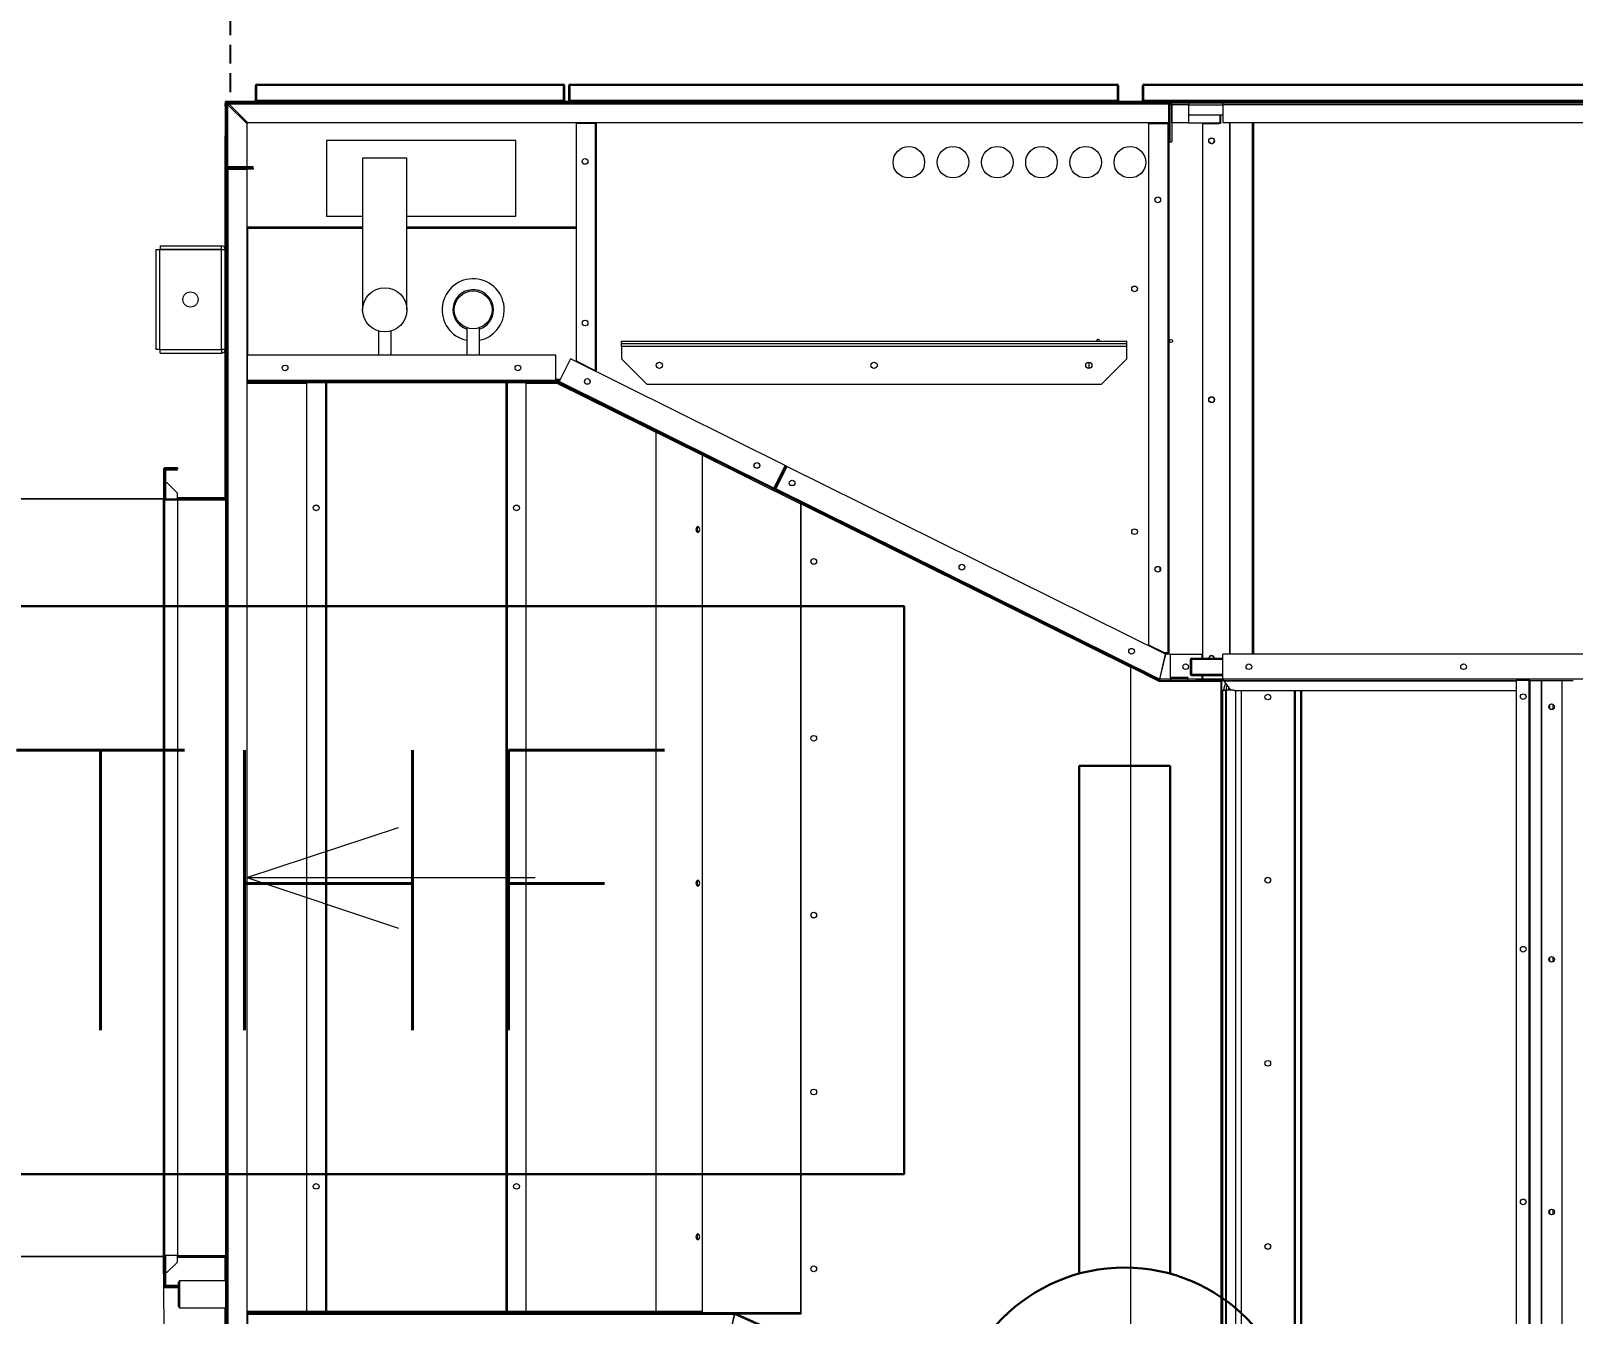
# Model space of a CAD drawing. Extents: x -9058 to 11890, y 0 to 8245.
# Drawn here: x 8310.7 to 8432.8, y 2677.5 to 2779.1 of the extents above; entities that cross this region are included whole.
import ezdxf
from ezdxf.enums import TextEntityAlignment as Align

# ---------------------------------------------------------------- set-up
doc = ezdxf.new("R2010")
doc.units = 0
doc.header["$MEASUREMENT"] = 0
doc.linetypes.add('DASHED', pattern=[0.75, 0.5, -0.25])
doc.layers.get('0').update_dxf_attribs({"color": 9, "lineweight": 9})
for name, color, linetype, lineweight in [('06D', 9, 'Continuous', 9), ('E-KANAL TİPİ DUMAN DEDEKTÖRÜ', 7, 'Continuous', 30), ('E-TAZE HAVA FANI', 7, 'Continuous', 30)]:
    doc.layers.add(name, color=color, linetype=linetype, lineweight=lineweight)
doc.styles.add('E-YAZI', font='txttw.shx')
doc.styles.add('ROMANS8', font='Txttw.shx')

# ---------------------------------------------------------------- blocks, each defined once
blk = doc.blocks.new('DGDG')
for p, q in [((-8.1, 455.7), (-8.1, 1697.6)), ((-8, 455.7), (-8, 1697.6)), ((8.1, 455.7), (8.1, 1697.6)), ((8.2, 455.7), (8.2, 1697.6)), ((17.3, 455.6), (17.3, 1697.6)), ((18, 455.6), (18, 1697.6)), ((1049.9, -2.5), (1049.9, 1699.5)), ((260.4, 1696.6), (260.4, 463.6)), ((28, 455.6), (28, 1681.6)), ((249.9, 1682.7), (249.9, 463.7)), ((250, 1682.7), (250, 463.7)), ((257.8, 463.6), (257.8, 1682.7)), ((258.2, 463.6), (258.2, 1682.7)), ((1033, 50.9), (1033, 1646.1)), ((1048, 50.9), (1048, 1646.1)), ((1048.8, 1646.1), (1048.8, 50.9)), ((261.1, 1341.8), (261.1, 456.5)), ((261.7, 1341.8), (261.7, 456.5)), ((261.7, 1341.8), (261.7, 456.5)), ((333.1, 1181.3), (333.1, 445.4)), ((333.5, 445.3), (333.5, 1180.5)), ((380.6, 1075.1), (646.7, 956.6)), ((646.9, 957.4), (381, 1075.8)), ((198.9, 463.7), (198.9, 1062.9)), ((203.1, 463.7), (203.1, 1062.9)), ((203.5, 1062.9), (203.5, 463.7)), ((203.5, 463.7), (203.5, 1062.9)), ((245.9, 463.7), (245.9, 1062.9)), ((198, 463.7), (198, 1055.8)), ((1049.9, 952.4), (1049.9, 993.2)), ((1050.1, 993.2), (1050.1, 952.4)), ((651.2, 977.4), (646.9, 957.4)), ((647, 957.4), (651.3, 977.3)), ((1032.1, 977.3), (1032.1, 957.4)), ((645.5, 957.1), (594.2, 957.1)), ((594.2, 957.1), (594.2, 316)), ((594.2, 956.5), (594.6, 956.5)), ((594.6, 316), (594.6, 956.5)), ((594.6, 956.5), (595.2, 956.5)), ((595.2, 956.5), (595.2, 957.1)), ((595.2, 956.5), (647, 956.5)), ((595.2, 956.5), (806.2, 956.5)), ((647, 957.3), (646.7, 956.6)), ((1032.1, 957.4), (647, 957.4)), ((647, 957.3), (647, 956.5)), ((1032.1, 956.5), (647, 956.5)), ((671.9, 955.4), (672.5, 955.4)), ((672.5, 277.1), (672.5, 955.4)), ((672.5, 955.4), (708.8, 955.4)), ((672.6, 956.2), (672.6, 955.4)), ((672.6, 956.2), (806.2, 956.2)), ((672.6, 955.4), (812, 955.4)), ((708.8, 955.4), (708.8, 259.3)), ((708.8, 955.4), (708.8, 955.4)), ((708.8, 955.4), (708.8, 259.3)), ((709, 955.4), (708.8, 955.4)), ((812, 955.4), (709, 955.4)), ((806.2, 956.5), (806.2, 955.7)), ((806.2, 955.7), (812, 955.7)), ((812, 955.5), (812, 956.3)), ((827, 956.3), (812, 956.3)), ((812, 220.1), (812, 955.5)), ((812, 955.5), (827, 955.5)), ((827, 955.5), (812, 955.5)), ((826.2, 956.5), (826.2, 956.3)), ((826.2, 955.5), (826.2, 955.5)), ((826.4, 956.5), (880.3, 956.5)), ((827, 956.3), (827, 955.5)), ((827, 220.1), (827, 955.5)), ((827, 955.5), (827.8, 955.5)), ((827, 955.5), (827, 955.5)), ((827, 955.5), (827, 955.5)), ((827.4, 956.2), (970.3, 956.2)), ((827.8, 955.5), (827.8, 220)), ((827.8, 220), (827.8, 955.5)), ((827.8, 955.5), (969.8, 955.5)), ((880.3, 956.5), (880.5, 956.5)), ((880.6, 956.5), (880.5, 956.5)), ((880.5, 956.5), (880.5, 956.5)), ((880.5, 956.5), (880.5, 956.2)), ((880.5, 956.2), (880.5, 956.5)), ((880.9, 956.2), (880.6, 956.5)), ((881.9, 956.2), (881.6, 956.5)), ((881.6, 956.5), (971.3, 956.5)), ((969.8, 220), (969.8, 955.5)), ((970.6, 955.5), (969.8, 955.5)), ((969.8, 955.5), (969.8, 220)), ((970.6, 956.3), (970.6, 955.5)), ((970.6, 956.3), (985.6, 956.3)), ((970.6, 955.5), (985.6, 955.5)), ((970.6, 220.1), (970.6, 955.5)), ((970.6, 955.5), (970.6, 955.5)), ((970.6, 955.5), (970.6, 955.5)), ((970.6, 955.5), (985.6, 955.5)), ((971.4, 956.5), (971.4, 956.3)), ((971.4, 955.5), (971.4, 955.5)), ((985.6, 955.5), (985.6, 956.3)), ((985.6, 955.7), (991.4, 955.7)), ((985.6, 955.5), (985.6, 220.1)), ((985.6, 955.4), (1033, 955.4)), ((1033, 955.4), (985.6, 955.4)), ((991.4, 956.5), (991.4, 955.7)), ((991.4, 956.5), (1031.1, 956.5)), ((991.4, 956.2), (1033, 956.2)), ((1031.1, 956.5), (1031.1, 956.5)), ((1031.1, 956.5), (1031.1, 956.2)), ((1032.1, 957.4), (1032.1, 956.5)), ((1033, 957.4), (1032.1, 957.4)), ((1032.1, 957.3), (1033, 957.3)), ((1032.1, 956.5), (1033, 956.5)), ((1049.6, 957.7), (1049.6, 919.3)), ((1086.2, 952.4), (1049.6, 952.4)), ((1087.2, 951.4), (1086.2, 952.4)), ((1086.2, 937.8), (1086.2, 952.4)), ((1087.2, 951.4), (1087.2, 938.2)), ((1049.6, 931.1), (1086.2, 931.1)), ((1049.9, 912.6), (1049.9, 931.1)), ((1050.1, 931.1), (1050.1, 912.6)), ((1086.2, 931.1), (1086.2, 937.8)), ((1086.2, 931.1), (1087.2, 932.1)), ((1087.2, 938.2), (1087.2, 932.1)), ((1088, 936.4), (1088, 935.6)), ((1098, 936.4), (1088, 936.4)), ((1098, 935.6), (1088, 935.6)), ((1088.2, 934.6), (1088.2, 935.4)), ((1088.2, 935.4), (1096.2, 935.4)), ((1096.2, 934.6), (1088.2, 934.6)), ((1096.2, 935.4), (1096.2, 934.6)), ((1097.2, 935.4), (1096.2, 935.4)), ((1097.2, 934.6), (1096.2, 934.6)), ((1097.2, 935.4), (1097.2, 934.6)), ((1098, 934.6), (1097.2, 934.6)), ((1097.2, 934.6), (1097.2, 924.6)), ((1098, 936.4), (1098, 935.6)), ((1098.8, 935.6), (1098, 935.6)), ((1098, 935.6), (1098, 934.6)), ((1098, 934.6), (1098, 924.6)), ((1098.8, 935.6), (1098.8, 912.6)), ((1048.8, 919.3), (1049.6, 919.3)), ((1049.1, 912.6), (1049.1, 919.3)), ((1049.1, 919.3), (1049.1, 912.6)), ((1096.2, 924.6), (1088.2, 916.6)), ((1088.2, 911), (1088.2, 916.6)), ((1096.2, 924.6), (1097.2, 924.6)), ((1098, 924.6), (1097.2, 924.6)), ((1097.2, 924.6), (1097.2, 911)), ((1098, 924.6), (1098, 911)), ((1048.8, 912.6), (1088.2, 912.6)), ((1048.8, 911.8), (1088.2, 911.8)), ((1088, 911), (1048.8, 911)), ((1088, 312.8), (1088, 911)), ((1088, 911), (1098, 911)), ((1098.8, 912.6), (1098, 912.6)), ((1098, 911), (1098, 312.8)), ((1098.8, 911), (1098, 911)), ((1098.8, 911), (1098.8, 312.8)), ((-1.1, 878.6), (-1.1, 874.7)), ((1.4, 878.4), (1.4, 874.8)), ((-1.1, 678.6), (-1.1, 674.7)), ((1.4, 678.4), (1.4, 674.8)), ((1033, 611.9), (912.8, 651.8)), ((1033, 611.9), (804.7, 611.9)), ((1033, 611.9), (912.8, 572.1)), ((-1.1, 478.6), (-1.1, 474.7)), ((1.4, 478.4), (1.4, 474.8)), ((-260.3, 454.9), (260.3, 454.9)), ((17.1, 455.7), (-17, 455.7)), ((18, 455.6), (17.3, 455.6)), ((28, 455.6), (18, 455.6)), ((251.3, 463.7), (28, 463.7)), ((259.6, 456.2), (28, 456.2)), ((260.3, 455.7), (28, 455.7)), ((251.3, 463.6), (257.8, 463.6)), ((259.6, 456.2), (254.3, 463.6)), ((254.7, 463.6), (254.7, 463.2)), ((255.9, 461.4), (255.9, 463.6)), ((257.8, 463.6), (258.2, 463.6)), ((260.4, 463.6), (258.2, 463.6)), ((259.6, 456.2), (259.6, 456.2)), ((260.3, 455.7), (260.3, 454.9)), ((260.8, 455.7), (260.3, 455.7)), ((260.3, 454.9), (260.3, 434.9)), ((260.8, 454.9), (260.3, 454.9)), ((285, 451.9), (260.3, 451.9)), ((261.1, 463.6), (260.4, 463.6)), ((260.8, 454.9), (260.8, 455.7)), ((279.9, 455.7), (260.8, 455.7)), ((260.8, 454.9), (279.9, 454.9)), ((261.7, 456.5), (261.1, 456.5)), ((261.1, 456.5), (261.1, 456.5)), ((261.7, 456.5), (261.7, 455.9)), ((261.7, 456.5), (281.7, 456.5)), ((261.7, 455.9), (281.7, 455.9)), ((311.1, 455.9), (262, 455.9)), ((262, 455.9), (262, 455.9)), ((276.2, 455.9), (276.2, 455.7)), ((276.2, 455.9), (276.2, 455.7)), ((276.2, 454.9), (276.2, 451.9)), ((276.2, 454.9), (276.2, 451.9)), ((276.9, 454.9), (276.9, 454.9)), ((276.9, 451.9), (276.9, 454.9)), ((276.9, 454.9), (301.9, 454.9)), ((279.9, 454.9), (279.9, 455.7)), ((288.3, 455.7), (279.9, 455.7)), ((279.9, 454.9), (288.3, 454.9)), ((281.7, 455.9), (281.7, 456.5)), ((281.7, 456.5), (310.7, 456.5)), ((288, 453.5), (288, 454.3)), ((288, 454.3), (301.9, 454.3)), ((288, 453.5), (301.9, 453.5)), ((288.3, 454.9), (288.3, 455.7)), ((301.4, 455.7), (288.3, 455.7)), ((288.3, 454.9), (301.4, 454.9)), ((301.4, 454.9), (301.4, 455.7)), ((301.4, 455.7), (301.9, 455.7)), ((301.4, 454.9), (301.9, 454.9)), ((310.4, 455.7), (301.9, 455.7)), ((301.9, 454.9), (301.9, 455.7)), ((301.9, 434.9), (301.9, 454.9)), ((301.9, 454.9), (310.3, 454.9)), ((310.3, 454.9), (305.6, 434.9)), ((305.7, 434.9), (310.4, 454.9)), ((310.4, 455.7), (310.4, 454.9)), ((310.4, 454.9), (310.7, 455.6)), ((310.4, 454.9), (614.2, 304.2)), ((310.7, 456.5), (333.1, 445.4)), ((310.7, 455.6), (614.6, 304.9)), ((311.1, 456.3), (311.1, 455.9)), ((260.3, 451.1), (285.1, 451.1)), ((285.1, 439.1), (285.1, 451.1)), ((285.1, 451.1), (285.9, 451.1)), ((285.1, 451.1), (285.1, 439.1)), ((285.9, 451.1), (285.9, 439.1)), ((593.9, 315.4), (333.2, 444.7)), ((594.2, 316), (333.5, 445.3)), ((-260.3, 434.9), (260.3, 434.9)), ((236, 434.9), (236, 14.3)), ((236.1, 14.3), (236.1, 434.9)), ((236.9, 434.9), (236.9, 14.3)), ((254.4, 434.9), (254.4, 14.3)), ((255.1, 14.3), (255.1, 434.9)), ((260.3, 439.1), (284.1, 439.1)), ((260.3, 438.3), (284.1, 438.3)), ((276.2, 438.3), (276.2, 15)), ((276.2, 438.3), (276.2, 14.8)), ((276.9, 434.9), (276.9, 438.3)), ((301.9, 434.9), (276.9, 434.9)), ((284.1, 439.1), (285.1, 439.1)), ((284.1, 439.1), (284.1, 438.3)), ((285.9, 439.1), (285.1, 439.1)), ((301.9, 434.9), (305.6, 434.9)), ((303, 434.9), (303, 434)), ((303, 434), (303.8, 434)), ((303, 15), (303, 434)), ((303.8, 434.9), (303.8, 434)), ((303.8, 15), (303.8, 434)), ((303.8, 434), (306.4, 434)), ((305.7, 434.9), (605.4, 286.3)), ((306.4, 434), (318.8, 427.8)), ((318.8, 427.8), (318.8, 15)), ((310.3, 366.1), (310.3, 369.3)), ((594.1, 315.3), (591, 316.9)), ((594.3, 315.8), (594.1, 315.9)), ((594.3, 315.8), (594.1, 315.3)), ((594.1, 315.3), (672.4, 276.4)), ((594.2, 316), (594.2, 316.4)), ((594.2, 316.4), (594.2, 316.4)), ((594.2, 316.4), (594.2, 316.4)), ((594.2, 316.4), (594.2, 316.4)), ((594.2, 316), (594.2, 316.4)), ((594.2, 316), (594.6, 316)), ((594.2, 316), (594.2, 316)), ((594.2, 316), (594.2, 316)), ((594.2, 316), (594.4, 315.9)), ((594.2, 316), (594.4, 315.9)), ((594.4, 315.9), (594.8, 315.9)), ((594.6, 316), (594.8, 315.9)), ((594.8, 315.9), (671.9, 277.6)), ((1088, 312.8), (1048.8, 312.8)), ((1048.8, 312), (1088.2, 312)), ((1048.8, 311.2), (1088.2, 311.2)), ((1049.1, -1.6), (1049.1, 311.2)), ((1049.1, 311.2), (1049.1, -1.7)), ((1049.9, -1.6), (1049.9, 311.2)), ((1050.1, 311.2), (1050.1, 193.7)), ((1098, 312.8), (1088, 312.8)), ((1088.2, 307.2), (1088.2, 312.8)), ((1088.2, 307.2), (1096.2, 299.2)), ((1097.2, 312.8), (1097.2, 299.2)), ((1098, 312.8), (1098, 299.2)), ((1098.8, 312.8), (1098, 312.8)), ((1098.8, 311.2), (1098, 311.2)), ((1098.8, 311.2), (1098.8, 288.2)), ((602.8, 301.2), (599.9, 301.2)), ((605.4, 286.3), (614.2, 304.2)), ((614.2, 304.2), (605.4, 286.3)), ((615, 303.8), (606.1, 285.9)), ((615.7, 303.5), (606.8, 285.6)), ((606.8, 285.6), (615.7, 303.5)), ((614.2, 304.2), (615, 303.8)), ((615.7, 303.5), (615, 303.8)), ((615.7, 303.5), (785.7, 219.1)), ((616, 304.2), (786.1, 219.9)), ((1097.2, 299.2), (1096.2, 299.2)), ((1098, 299.2), (1097.2, 299.2)), ((1097.2, 299.2), (1097.2, 289.2)), ((1098, 299.2), (1098, 289.2)), ((606.1, 285.9), (605.4, 286.3)), ((606.1, 285.9), (606.8, 285.6)), ((606.8, 285.6), (776.8, 201.2)), ((1088, 287.4), (1088, 288.2)), ((1088, 288.2), (1098, 288.2)), ((1088, 287.4), (1098, 287.4)), ((1088.2, 288.4), (1088.2, 289.2)), ((1088.2, 289.2), (1096.2, 289.2)), ((1096.2, 288.4), (1088.2, 288.4)), ((1096.2, 289.2), (1096.2, 288.4)), ((1096.2, 289.2), (1097.2, 289.2)), ((1096.2, 288.4), (1097.2, 288.4)), ((1098, 289.2), (1097.2, 289.2)), ((1097.2, 288.4), (1097.2, 289.2)), ((1098, 289.2), (1098, 288.2)), ((1098, 287.4), (1098, 288.2)), ((1098.8, 288.2), (1098, 288.2)), ((671.9, 277.1), (671.9, 277.4)), ((671.9, 277.1), (672.5, 277.1)), ((672.6, 276.8), (671.9, 277.1)), ((672.4, 276.4), (672.8, 277.1)), ((787.3, 219.7), (672.4, 276.4)), ((672.7, 277), (672.5, 277.1)), ((787.7, 220.4), (672.8, 277.1)), ((695.4, 265), (786.3, 220)), ((708.8, 259.3), (706.6, 260.4)), ((708.8, 259.3), (708.8, 259.3)), ((708.8, 259.3), (787.7, 220.4)), ((708.8, 259.3), (708.8, 259.3)), ((356.4, 221.3), (336.4, 201.3)), ((716.4, 221.3), (356.4, 221.3)), ((736.4, 201.3), (716.4, 221.3)), ((786.1, 219.9), (787.4, 219.2)), ((786.6, 220), (786.6, 219.9)), ((786.6, 219.9), (786.9, 219.9)), ((787.3, 219.7), (787.7, 220.4)), ((787.4, 219.9), (787.8, 219.9)), ((787.7, 220.4), (812, 220.4)), ((787.8, 219.6), (787.8, 220.4)), ((812, 220.4), (787.8, 220.4)), ((812, 220.1), (827, 220.1)), ((812, 220), (812, 219.2)), ((827, 220), (812, 220)), ((827, 220), (827, 220.1)), ((827, 220), (827.8, 220)), ((827, 219.2), (827, 220)), ((827, 220), (827, 220)), ((969.8, 220), (827.8, 220)), ((828.8, 220), (828.8, 219.2)), ((830.3, 219.2), (830.3, 220)), ((848.8, 220), (848.8, 219.2)), ((858.8, 219.2), (858.8, 220)), ((918.8, 220), (918.8, 219.2)), ((928.8, 219.2), (928.8, 220)), ((967.3, 220), (967.3, 219.2)), ((968.8, 219.2), (968.8, 220)), ((970.6, 220), (969.8, 220)), ((970.6, 220.1), (985.6, 220.1)), ((970.6, 220.1), (970.6, 220)), ((970.6, 219.2), (970.6, 220)), ((970.6, 220), (970.6, 220)), ((970.6, 220), (985.6, 220)), ((1033, 220.4), (985.6, 220.4)), ((985.6, 220.4), (1033, 220.4)), ((985.6, 220), (985.6, 219.2)), ((366.1, 208.8), (366.1, 203.8)), ((756.4, 211.4), (756.4, 210.3)), ((756.4, 14.9), (756.4, 210.3)), ((756.4, 210.3), (756.7, 210.3)), ((756.7, 210.3), (757.2, 210.3)), ((757.2, 211), (757.2, 210.3)), ((757.2, 210.3), (757.2, 210.3)), ((757.2, 210.3), (757.2, 210.3)), ((757.3, 14.9), (757.3, 210.3)), ((772.2, 202.8), (757.3, 210.3)), ((776.8, 201.2), (785.7, 219.1)), ((785, 217.6), (788.4, 217.6)), ((785, 217.6), (788.4, 217.6)), ((785.4, 218.4), (787.4, 218.4)), ((785.7, 219.2), (787.1, 218.5)), ((787.4, 219.2), (787.1, 218.5)), ((787.4, 219.2), (787.4, 218.4)), ((788.4, 219.2), (787.4, 219.2)), ((788.4, 218.4), (787.4, 218.4)), ((812, 219.6), (787.8, 219.6)), ((788.4, 219.2), (1032.7, 219.2)), ((788.4, 218.4), (788.4, 219.2)), ((788.4, 218.4), (1032.7, 218.4)), ((788.4, 218.4), (788.4, 198.4)), ((828.8, 219.6), (827.7, 219.6)), ((848.8, 219.6), (830.3, 219.6)), ((918.8, 219.6), (858.8, 219.6)), ((967.3, 219.6), (928.8, 219.6)), ((970, 219.6), (968.8, 219.6)), ((1033, 219.6), (985.6, 219.6)), ((1032.7, 219.2), (1032.7, 218.4)), ((1033, 219.2), (1032.7, 219.2)), ((1032.7, 198.4), (1032.7, 218.4)), ((1033, 218.4), (1032.7, 218.4)), ((1033, 217.5), (1032.7, 217.5)), ((336.4, 201.3), (336.4, 191.3)), ((736.4, 191.3), (736.4, 201.3)), ((771.4, 203.2), (771.4, 203.9)), ((772.2, 97.7), (772.2, 203.5)), ((772.2, 97.6), (772.2, 203.5)), ((772.2, 14.9), (772.2, 202.8)), ((788.4, 198.4), (1032.7, 198.4)), ((848.8, 198.4), (848.8, 176.6)), ((858.8, 176.6), (858.8, 198.4)), ((918.8, 198.4), (918.8, 179.2)), ((928.8, 179.2), (928.8, 198.4)), ((1032.2, 198.4), (1032.2, 97.7)), ((1032.2, 198.4), (1032.2, 97.6)), ((1053.1, 193.7), (1053.1, 196.7)), ((1101.6, 196.7), (1053.1, 196.7)), ((1101.6, 196.7), (1101.6, 193.7)), ((336.4, 191.3), (736.4, 191.3)), ((336.4, 191.3), (336.4, 189.3)), ((336.4, 189.3), (336.4, 187.3)), ((336.4, 189.3), (736.4, 189.3)), ((736.4, 187.3), (336.4, 187.3)), ((360.3, 187.1), (360.3, 187.3)), ((736.4, 191.3), (736.4, 189.3)), ((736.4, 189.3), (736.4, 187.3)), ((1050.1, 193.7), (1050.1, 114.7)), ((1050.1, 193.7), (1053.1, 193.7)), ((1053.1, 193.7), (1053.1, 114.7)), ((1102.1, 193.7), (1053.1, 193.7)), ((1101.6, 193.7), (1053.1, 193.7)), ((1102.1, 193.7), (1105.1, 193.7)), ((1102.1, 114.7), (1102.1, 193.7)), ((1105.1, 114.7), (1105.1, 193.7)), ((918.8, 179.2), (918.8, 179.2)), ((906.3, 162.4), (906.3, 42.4)), ((941.3, 42.4), (941.3, 162.4)), ((1053.1, 114.7), (1050.1, 114.7)), ((1050.1, 114.7), (1050.1, 24.7)), ((1053.1, 114.7), (1102.1, 114.7)), ((1053.1, 114.6), (1053.1, 111.6)), ((1101.6, 114.6), (1053.1, 114.6)), ((1101.6, 111.6), (1053.1, 111.6)), ((1101.6, 111.6), (1101.6, 114.6)), ((1105.1, 114.7), (1102.1, 114.7)), ((772.2, 97.7), (772.2, 97.7)), ((772.2, 97.7), (772.2, 97.6)), ((772.2, 97.6), (772.3, 97.6)), ((906.3, 97.6), (772.2, 97.6)), ((772.3, 96.8), (772.3, 97.6)), ((906.3, 97.6), (772.3, 97.6)), ((906.3, 96.8), (772.3, 96.8)), ((906.3, 88.3), (819.9, 88.3)), ((819.9, 88.3), (819.9, 28.3)), ((1032.2, 97.6), (941.3, 97.6)), ((1032.2, 97.6), (941.3, 97.6)), ((1032.2, 96.8), (941.3, 96.8)), ((969.9, 88.3), (941.3, 88.3)), ((969.9, 28.3), (969.9, 88.3)), ((1033, 97.7), (1032.2, 97.7)), ((1032.2, 97.6), (1032.2, 97.7)), ((1032.2, 96.8), (1032.2, 97.6)), ((1032.2, 97.6), (1032.2, 97.6)), ((1028, 50.1), (1028, 50.9)), ((1028, 50.9), (1048, 50.9)), ((1028, 50.1), (1028, 49.3)), ((1028, 50.1), (1048, 50.1)), ((1028, 49.3), (1048, 49.3)), ((1048, 50.9), (1033, 50.9)), ((1033, 15), (1033, 49.3)), ((1033, 49.3), (1048, 49.3)), ((1048.8, 50.9), (1048, 50.9)), ((1048, 50.9), (1048, 50.1)), ((1048, 49.3), (1048, 50.1)), ((1048, 49.3), (1048, 0)), ((1048, 49.3), (1048.8, 49.3)), ((1048.8, -0.7), (1048.8, 49.3)), ((906.3, 42.4), (941.3, 42.4)), ((300.7, 0), (300.7, 29.3)), ((302.2, 29.3), (300.7, 29.3)), ((302.2, 0), (302.2, 29.3)), ((302.2, 29.3), (303, 29.3)), ((302.2, 29.3), (302.2, -0.7)), ((303, 29.3), (303, -0.7)), ((819.9, 28.3), (969.9, 28.3)), ((1050.1, 24.7), (1049.9, 24.7)), ((1050.1, 24.1), (1050.1, 24.7)), ((-260, 14.3), (260, 14.3)), ((260, 14.3), (260, 0)), ((262.2, 14.8), (263.2, 14.8)), ((262.2, 8), (262.2, 14.8)), ((287.5, 14.3), (262.5, 14.3)), ((262.5, 14.3), (262.5, 8)), ((276.2, 15), (263.2, 15)), ((263.2, 14.8), (263.2, 15)), ((263.2, 14.8), (263.2, 15)), ((263.2, 14.8), (263.2, 14.8)), ((276.2, 14.8), (263.2, 14.8)), ((287.5, 0), (287.5, 14.3)), ((287.5, 14.3), (300.6, 14.3)), ((300.6, 14.3), (300.6, 0)), ((303.8, 15), (303, 15)), ((303, -0.7), (303, 14.3)), ((303, 14.3), (1032.3, 14.3)), ((318.8, 15), (303.8, 15)), ((303.8, 15), (303.8, 14.3)), ((757.3, 14.9), (756.4, 14.9)), ((756.4, 14.3), (756.4, 14.9)), ((757.2, 14.3), (757.2, 14.9)), ((757.3, 14.9), (772.2, 14.9)), ((1032.3, 14.3), (1047.3, -0.7)), ((1048, 0), (1033, 15)), ((1050.1, 24.1), (1049.9, 24.1)), ((1050.1, 1.2), (1050.1, 24.1)), ((-260, 0), (260, 0)), ((287.5, 8), (260, 8)), ((260, 0), (260, -1.5)), ((287.5, 0), (260, 0)), ((287.5, 0), (300.6, 0)), ((287.5, -1.5), (287.5, 0)), ((300.6, 0), (300.6, -1.5)), ((300.7, 0), (302.2, 0)), ((303, 0.1), (303, 0)), ((303, 0.1), (303, 0.1)), ((1048, -0.7), (1048, 0)), ((1050.1, 1.2), (1049.9, 1.2)), ((1050.1, 1.2), (1050.1, -0.9)), ((-1050, -2.5), (1049.9, -2.5)), ((323, -2.5), (-322.9, -2.5)), ((-322.9, -3.3), (323, -3.3)), ((260, -1.5), (-260, -1.5)), ((236, -2.3), (-235.9, -2.3)), ((236, -2.3), (236, -1.5)), ((236.1, -1.7), (236, -1.7)), ((236.1, -1.7), (236, -1.7)), ((236.1, -1.5), (236.1, -1.7)), ((236.1, -2.5), (236.1, -1.7)), ((236.1, -1.7), (236.1, -1.7)), ((237.7, -1.7), (237.7, -1.5)), ((237.7, -2.5), (237.7, -1.7)), ((237.7, -1.7), (1049, -1.7)), ((1049.1, -1.7), (237.7, -1.7)), ((237.7, -1.7), (237.7, -1.7)), ((287.5, 0), (260, 0)), ((287.5, -1.5), (260, -1.5)), ((300.6, -1.5), (287.5, -1.5)), ((303, -0.7), (302.2, -0.7)), ((1047.3, -0.7), (303, -0.7)), ((303, -1.5), (303, -0.7)), ((1048, -1.5), (303, -1.5)), ((323, -2.5), (343.8, -2.5)), ((323, -15.3), (323, -3.3)), ((323, -3.3), (323.8, -3.3)), ((323, -3.3), (323, -15.3)), ((323.8, -3.3), (323.8, -15.3)), ((343.8, -3.3), (343, -3.3)), ((343, -15.3), (343, -3.3)), ((777.2, -2.5), (343.8, -2.5)), ((343.8, -3.3), (343.8, -15.3)), ((343.8, -3.3), (777.2, -3.3)), ((343.8, -15.3), (343.8, -3.3)), ((777.2, -2.5), (782.2, -2.5)), ((777.2, -15.3), (777.2, -3.3)), ((777.2, -3.3), (778, -3.3)), ((777.2, -3.3), (777.2, -15.3)), ((778, -3.3), (778, -15.3)), ((782.2, -3.3), (781.4, -3.3)), ((781.4, -15.3), (781.4, -3.3)), ((1025.4, -2.5), (782.2, -2.5)), ((782.2, -3.3), (782.2, -15.3)), ((782.2, -3.3), (1025.4, -3.3)), ((782.2, -15.3), (782.2, -3.3)), ((1025.4, -2.5), (1049, -2.5)), ((1025.4, -15.3), (1025.4, -3.3)), ((1025.4, -3.3), (1026.2, -3.3)), ((1025.4, -3.3), (1025.4, -15.3)), ((1026.2, -3.3), (1026.2, -15.3)), ((1047.3, -0.7), (1048, -0.7)), ((1048, -0.7), (1048, -1.5)), ((1048, -0.7), (1048.8, -0.7)), ((1049, -1.7), (1049, -2.5)), ((1049, -1.7), (1049.1, -1.7)), ((1049.1, -1.6), (1049.9, -1.6)), ((1049.1, -1.7), (1049.1, -1.6)), ((1050.1, -0.9), (1049.9, -0.9)), ((-321.9, -15.3), (322, -15.3)), ((-321.9, -16.1), (322, -16.1)), ((322, -15.3), (322, -16.1)), ((322, -15.3), (323, -15.3)), ((323.8, -15.3), (323, -15.3)), ((343, -15.3), (343.8, -15.3)), ((343.8, -15.3), (344.8, -15.3)), ((344.8, -16.1), (344.8, -15.3)), ((344.8, -15.3), (776.2, -15.3)), ((344.8, -16.1), (776.2, -16.1)), ((776.2, -15.3), (776.2, -16.1)), ((776.2, -15.3), (777.2, -15.3)), ((778, -15.3), (777.2, -15.3)), ((781.4, -15.3), (782.2, -15.3)), ((782.2, -15.3), (783.2, -15.3)), ((783.2, -15.3), (1024.4, -15.3)), ((783.2, -16.1), (783.2, -15.3)), ((783.2, -16.1), (1024.4, -16.1)), ((1024.4, -15.3), (1025.4, -15.3)), ((1024.4, -15.3), (1024.4, -16.1)), ((1026.2, -15.3), (1025.4, -15.3))]:
    blk.add_line(p, q)
at = {"flags": 128}
for points in [[(674.4, 896.3), (674.5, 895.4), (674.8, 894.7), (675.3, 894.2), (675.9, 894), (676.5, 894.2), (677, 894.7), (677.3, 895.4), (677.4, 896.3), (677.3, 897.1), (677, 897.9), (676.5, 898.4), (675.9, 898.5), (675.3, 898.4), (674.8, 897.9), (674.5, 897.1), (674.4, 896.3)], [(675.6, 894.1), (675.9, 894.2), (676.4, 894.7), (676.7, 895.4), (676.8, 896.3), (676.7, 897.1), (676.4, 897.9), (675.9, 898.4), (675.6, 898.5)], [(675.6, 894.1), (675.9, 894.2), (676.4, 894.7), (676.7, 895.4), (676.9, 896.3), (676.7, 897.1), (676.4, 897.9), (675.9, 898.4), (675.6, 898.5)], [(674.4, 616.3), (674.5, 615.4), (674.8, 614.7), (675.3, 614.2), (675.9, 614), (676.5, 614.2), (677, 614.7), (677.3, 615.4), (677.4, 616.3), (677.3, 617.1), (677, 617.9), (676.5, 618.4), (675.9, 618.5), (675.3, 618.4), (674.8, 617.9), (674.5, 617.1), (674.4, 616.3)], [(675.6, 614.1), (675.9, 614.2), (676.4, 614.7), (676.7, 615.4), (676.8, 616.3), (676.7, 617.1), (676.4, 617.9), (675.9, 618.4), (675.6, 618.5)], [(675.6, 614.1), (675.9, 614.2), (676.4, 614.7), (676.7, 615.4), (676.9, 616.3), (676.7, 617.1), (676.4, 617.9), (675.9, 618.4), (675.6, 618.5)], [(256.1, 463.6), (256.1, 463.5), (255.9, 462.4)], [(333.5, 445.3), (333.3, 445.3), (333.2, 445.4), (333.1, 445.4)], [(333.2, 444.7), (333.2, 444.7), (333.2, 444.7), (333.2, 444.8), (333.3, 444.9), (333.3, 445), (333.3, 445), (333.4, 445.1), (333.5, 445.3)], [(674.4, 336.3), (674.5, 335.4), (674.8, 334.7), (675.3, 334.2), (675.9, 334), (676.5, 334.2), (677, 334.7), (677.3, 335.4), (677.4, 336.3), (677.3, 337.1), (677, 337.9), (676.5, 338.4), (675.9, 338.5), (675.3, 338.4), (674.8, 337.9), (674.5, 337.1), (674.4, 336.3)], [(675.6, 334.1), (675.9, 334.2), (676.4, 334.7), (676.7, 335.4), (676.8, 336.3), (676.7, 337.1), (676.4, 337.9), (675.9, 338.4), (675.6, 338.5)], [(675.6, 334.1), (675.9, 334.2), (676.4, 334.7), (676.7, 335.4), (676.9, 336.3), (676.7, 337.1), (676.4, 337.9), (675.9, 338.4), (675.6, 338.5)], [(594.1, 315.3), (594.2, 315.3), (594.3, 315.3), (594.4, 315.3), (594.5, 315.4), (594.6, 315.5), (594.7, 315.6), (594.7, 315.7), (594.8, 315.9)], [(594.3, 315.8), (594.3, 315.8), (594.3, 315.8), (594.3, 315.8), (594.3, 315.8), (594.4, 315.8), (594.4, 315.9), (594.4, 315.9), (594.4, 315.9)], [(614.6, 304.9), (614.6, 304.9), (614.6, 304.9), (614.5, 304.8), (614.5, 304.7), (614.4, 304.6), (614.4, 304.5), (614.3, 304.3), (614.2, 304.2)], [(615.7, 303.5), (615.8, 303.6), (615.8, 303.8), (615.9, 303.9), (615.9, 304), (616, 304.1), (616, 304.1), (616, 304.2), (616, 304.2)], [(786.1, 219.9), (786.1, 219.9), (786.1, 219.8), (786, 219.7), (786, 219.7), (785.9, 219.5), (785.9, 219.4), (785.8, 219.3), (785.7, 219.1)]]:
    blk.add_lwpolyline(points, dxfattribs=at)
for centre, radius in [((584.2, 921.6), 2.25), ((224.7, 903.9), 2.25), ((0, 876.6), 2.25), ((22.5, 868.6), 2.25), ((819.5, 856.3), 2.25), ((978.1, 856.3), 2.25), ((584.2, 781.6), 2.25), ((224.7, 758.9), 2.25), ((0, 676.6), 2.25), ((22.5, 668.6), 2.25), ((584.2, 641.6), 2.25), ((224.7, 613.9), 2.25), ((584.2, 501.6), 2.25), ((0, 476.6), 2.25), ((22.5, 468.6), 2.25), ((224.7, 468.9), 2.25), ((69.7, 444.9), 2.25), ((239.7, 444.9), 2.25), ((289.7, 444.9), 2.25), ((332.6, 432.7), 2.25), ((311.8, 367.7), 2.25), ((466.9, 366.1), 2.25), ((584.2, 361.6), 2.25), ((330.2, 338), 2.25), ((819.5, 319.2), 2.25), ((978.1, 319.2), 2.25), ((601.3, 299.5), 2.25), ((629.2, 285.6), 2.25), ((269.2, 233.6), 2.25), ((269.2, 233.4), 2.25), ((763.4, 219.1), 2.25), ((366.4, 206.3), 2.5), ((536.4, 206.3), 2.5), ((706.4, 206.3), 2.5), ((818.4, 208.4), 2.25), ((1002.7, 208.4), 2.25), ((301.4, 187.1), 1.25), ((765.2, 172.8), 2.25), ((853.8, 162.4), 15), ((923.8, 162.4), 17.5), ((1077.6, 154.2), 6), ((330.2, 145.8), 2.25), ((311.8, 75.3), 2.25), ((333.9, 45.5), 12.5), ((368.9, 45.5), 12.5), ((403.9, 45.5), 12.5), ((438.9, 45.5), 12.5), ((473.9, 45.5), 12.5), ((508.9, 45.5), 12.5), ((765.2, 44.9), 2.25), ((269.2, 28.6), 2.25)]:
    blk.add_circle(centre, radius)
for centre, radius, start, end in [((647, 957.4), 0.81, 246, 270), ((647, 957.4), 0.01, 246, 270), ((826.2, 955.7), 0.8, 46.8665, 90), ((971.4, 955.7), 0.8, 90, 133.1335), ((1097.2, 934.6), 0.8, 0, 90), ((1098, 935.6), 0.8, 0, 90), ((1098, 912.6), 0.8, 270, 0), ((674.2, 896.5), 2.24, 354.1208, 57.7857), ((674.2, 896), 2.24, 302.223, 5.8717), ((674.2, 616.5), 2.24, 354.1287, 57.7778), ((674.2, 616), 2.24, 302.2239, 5.8722), ((233.1, 466.8), 25, 343.4594, 352.686), ((260, 456.2), 0.447, 171.9875, 258.5356), ((261.7, 456.5), 0.61, 180, 270), ((261.7, 456.5), 0.01, 180, 270), ((310.4, 454.9), 0.81, 63.62, 90), ((310.4, 454.9), 0.01, 63.62, 90), ((269.2, 438.6), 2.25, 188.949, 350.4177), ((269.2, 438.4), 2.25, 183.8226, 356.1774), ((285, 439.1), 0.85, 180, 0), ((285, 439.1), 0.05, 180, 0), ((674.2, 336.5), 2.24, 354.1278, 57.7761), ((674.2, 336), 2.24, 302.2237, 5.8698), ((597, 641.5), 325.6, 269.4943, 269.5715), ((1098, 311.2), 0.8, 0, 90), ((614.2, 304.2), 0.01, 333.62, 63.62), ((614.2, 304.2), 0.81, 333.62, 63.62), ((615.7, 303.5), 0.81, 63.62, 153.62), ((615.7, 303.5), 0.01, 63.62, 153.62), ((1097.2, 289.2), 0.8, 270, 0), ((1098, 288.2), 0.8, 270, 0), ((786.4, 220.4), 0.4, 248.0842, 309.352), ((787.4, 219.2), 0.81, 243.62, 270), ((787.4, 219.2), 0.01, 243.62, 270), ((1053.1, 193.7), 3.05, 90, 180), ((359, 187.1), 1.25, 170.3284, 0), ((853.8, 162.4), 24.6, 180, 78.2812), ((853.8, 162.4), 24.6, 101.7188, 180), ((1053.1, 193.7), 0.05, 90, 180), ((853.8, 162.4), 16, 180, 71.79), ((853.8, 162.4), 16, 108.21, 180), ((1053.1, 114.7), 3.05, 180, 270), ((1053.1, 114.7), 0.05, 180, 270), ((1048, 50.9), 0.01, 270, 0), ((1048, 50.9), 0.81, 270, 0), ((1048, 49.3), 0.81, 0, 90), ((1048, 49.3), 0.01, 0, 90), ((269.2, 28.4), 2.25, 15.2534, 190.0321), ((300.6, 0), 1.51, 270, 0), ((300.6, 0), 0.01, 270, 0), ((303, -0.7), 0.81, 180, 270), ((303, -0.7), 0.01, 180, 270), ((1048, -0.7), 0.81, 270, 0), ((1048, -0.7), 0.01, 270, 0), ((322.9, -15.3), 0.85, 180, 0), ((322.9, -15.3), 0.05, 180, 0), ((343.9, -15.3), 0.85, 180, 0), ((343.9, -15.3), 0.05, 180, 0), ((777.2, -15.3), 0.85, 180, 0), ((777.2, -15.3), 0.05, 180, 0), ((782.3, -15.3), 0.85, 180, 0), ((782.3, -15.3), 0.05, 180, 0), ((1025.4, -15.3), 0.85, 180, 0), ((1025.4, -15.3), 0.05, 180, 0)]:
    blk.add_arc(centre, radius, start, end)
for points, knots in [([(595.2, 957.1), (595.1, 957.1), (595, 957.1), (594.9, 957), (594.7, 956.8), (594.7, 956.6), (594.7, 956.5)], [0, 0, 0, 0, 0.250043, 0.500086, 0.75004, 1, 1, 1, 1]), ([(595.2, 956.5), (595.2, 956.5), (595.2, 956.5), (595.2, 956.5), (595.2, 956.5), (595.2, 956.5), (595.2, 956.5)], [0, 0, 0, 0, 0.254991, 0.508321, 0.752442, 1, 1, 1, 1]), ([(646.9, 957.4), (646.9, 957.3), (646.8, 957.1), (646.7, 956.8), (646.7, 956.6), (646.7, 956.6), (646.7, 956.6)], [0, 0, 0, 0, 0.250001, 0.499991, 0.750029, 1, 1, 1, 1]), ([(646.9, 957.4), (646.9, 957.4), (647, 957.4), (647, 957.3), (647, 957.3)], [0, 0, 0, 0, 0.500199, 1, 1, 1, 1]), ([(647, 957.3), (647, 957.3), (647, 957.4), (646.9, 957.4), (646.9, 957.4)], [0, 0, 0, 0, 0.499801, 1, 1, 1, 1]), ([(647, 956.5), (647, 956.6), (647, 956.6), (647, 956.8), (647, 957), (647, 957.2), (647, 957.4)], [0, 0, 0, 0, 0.249981, 0.500001, 0.749982, 1, 1, 1, 1]), ([(709, 955.4), (709, 955.4), (709, 955.4), (709, 955.4), (709, 955.4), (709, 955.4), (709, 955.4)], [0, 0, 0, 0, 0.245036, 0.497528, 0.748653, 1, 1, 1, 1]), ([(827.8, 955.5), (827.8, 955.6), (827.8, 955.8), (827.6, 956.1), (827.3, 956.3), (827.1, 956.3), (827, 956.3)], [0, 0, 0, 0, 0.249976, 0.499924, 0.750042, 1, 1, 1, 1]), ([(827, 955.5), (827.1, 955.5), (827.3, 955.5), (827.6, 955.5), (827.8, 955.5), (827.8, 955.5), (827.8, 955.5)], [0, 0, 0, 0, 0.249962, 0.500043, 0.749983, 1, 1, 1, 1]), ([(880.3, 956.5), (880.3, 956.5), (880.3, 956.5), (880.3, 956.5), (880.3, 956.5), (880.3, 956.5), (880.3, 956.5)], [0, 0, 0, 0, 0.247969, 0.501835, 0.744382, 1, 1, 1, 1]), ([(881.6, 956.5), (881.6, 956.5), (881.6, 956.5), (881.6, 956.5), (881.6, 956.5), (881.6, 956.5), (881.6, 956.5)], [0, 0, 0, 0, 0.249848, 0.501004, 0.750296, 1, 1, 1, 1]), ([(970.6, 956.3), (970.5, 956.3), (970.3, 956.3), (970.1, 956.1), (969.9, 955.8), (969.9, 955.6), (969.8, 955.5)], [0, 0, 0, 0, 0.24998, 0.499963, 0.750038, 1, 1, 1, 1]), ([(969.8, 955.5), (969.9, 955.5), (969.9, 955.5), (970.1, 955.5), (970.3, 955.5), (970.5, 955.5), (970.6, 955.5)], [0, 0, 0, 0, 0.250002, 0.500069, 0.750016, 1, 1, 1, 1]), ([(258.1, 458.3), (258.3, 458.7), (258.7, 459.5), (259.2, 461.1), (259.6, 462.5), (259.7, 463.4), (259.8, 463.6)], [0, 0, 0, 0, 0.243232, 0.566547, 0.882186, 1, 1, 1, 1]), ([(285, 451.9), (285, 451.9), (285, 451.9), (285, 451.7), (285.1, 451.4), (285.1, 451.2), (285.1, 451.1)], [0, 0, 0, 0, 0.2500122, 0.4999791, 0.7500249, 1, 1, 1, 1]), ([(285.9, 451.1), (285.8, 451.2), (285.8, 451.4), (285.6, 451.7), (285.4, 451.9), (285.2, 451.9), (285, 451.9)], [0, 0, 0, 0, 0.249968, 0.499944, 0.750051, 1, 1, 1, 1]), ([(310.4, 455.7), (310.4, 455.7), (310.3, 455.7), (310.3, 455.5), (310.3, 455.2), (310.3, 455), (310.3, 454.9)], [0, 0, 0, 0, 0.25003, 0.500055, 0.750014, 1, 1, 1, 1]), ([(310.4, 454.9), (310.4, 454.9), (310.3, 454.9), (310.3, 454.9), (310.3, 454.9)], [0, 0, 0, 0, 0.5023437, 1, 1, 1, 1]), ([(310.4, 454.9), (310.5, 455), (310.5, 455.2), (310.6, 455.4), (310.7, 455.6), (310.7, 455.6), (310.7, 455.6)], [0, 0, 0, 0, 0.250016, 0.499964, 0.74999, 1, 1, 1, 1]), ([(310.4, 454.9), (310.4, 454.9), (310.4, 454.9), (310.4, 454.9), (310.4, 454.9)], [0, 0, 0, 0, 0.499428, 1, 1, 1, 1]), ([(310.7, 456.5), (310.7, 456.4), (310.8, 456.3), (310.8, 456.1), (310.9, 455.9), (311, 455.9), (311.1, 455.9)], [0, 0, 0, 0, 0.249958, 0.499954, 0.749927, 1, 1, 1, 1]), ([(594.2, 316), (594.1, 315.9), (594, 315.7), (594, 315.6), (593.9, 315.4), (593.9, 315.4), (593.9, 315.4)], [0, 0, 0, 0, 0.250054, 0.500033, 0.749997, 1, 1, 1, 1]), ([(708.8, 259.3), (708.8, 259.3), (708.8, 259.3), (708.8, 259.3), (708.8, 259.3), (708.8, 259.3), (708.8, 259.3)], [0, 0, 0, 0, 0.2416, 0.49611, 0.749548, 1, 1, 1, 1]), ([(708.8, 259.3), (708.8, 259.3), (708.8, 259.3), (708.8, 259.3), (708.8, 259.3), (708.8, 259.3), (708.8, 259.3)], [0, 0, 0, 0, 0.244075, 0.511312, 0.760998, 1, 1, 1, 1]), ([(786.6, 219.9), (786.6, 219.9), (786.7, 219.9), (786.8, 220), (786.8, 220)], [0, 0, 0, 0, 0.7812, 1, 1, 1, 1]), ([(787.3, 219.7), (787.3, 219.7), (787.4, 219.8), (787.4, 219.9), (787.6, 220.1), (787.7, 220.3), (787.7, 220.4)], [0, 0, 0, 0, 0.250008, 0.499987, 0.749978, 1, 1, 1, 1]), ([(787.7, 220.4), (787.7, 220.3), (787.7, 220.1), (787.8, 219.8), (787.8, 219.7), (787.8, 219.6), (787.8, 219.6)], [0, 0, 0, 0, 0.228302, 0.485569, 0.742784, 1, 1, 1, 1]), ([(787.7, 220.4), (787.7, 220.4), (787.8, 220.4), (787.8, 220.4), (787.8, 220.4)], [0, 0, 0, 0, 0.4998706, 1, 1, 1, 1]), ([(787.7, 220.4), (787.7, 220.4), (787.7, 220.4), (787.7, 220.4), (787.7, 220.4)], [0, 0, 0, 0, 0.501079, 1, 1, 1, 1]), ([(827.8, 220), (827.8, 220), (827.8, 220), (827.6, 220), (827.3, 220.1), (827.1, 220.1), (827, 220.1)], [0, 0, 0, 0, 0.250015, 0.499954, 0.75004, 1, 1, 1, 1]), ([(827, 219.2), (827.1, 219.2), (827.3, 219.2), (827.6, 219.4), (827.8, 219.7), (827.8, 219.9), (827.8, 220)], [0, 0, 0, 0, 0.249945, 0.500049, 0.749945, 1, 1, 1, 1]), ([(970.6, 220.1), (970.5, 220.1), (970.3, 220.1), (970.1, 220), (969.9, 220), (969.9, 220), (969.8, 220)], [0, 0, 0, 0, 0.249982, 0.499934, 0.749999, 1, 1, 1, 1]), ([(969.8, 220), (969.9, 219.9), (969.9, 219.7), (970.1, 219.4), (970.3, 219.2), (970.5, 219.2), (970.6, 219.2)], [0, 0, 0, 0, 0.250041, 0.500063, 0.750033, 1, 1, 1, 1]), ([(756.7, 210.3), (756.8, 210.3), (756.9, 210.3), (757.1, 210.3), (757.3, 210.3)], [0, 0, 0, 0, 0.500085, 1, 1, 1, 1]), ([(757.2, 210.3), (757.2, 210.3), (757.2, 210.3), (757.2, 210.3), (757.3, 210.3)], [0, 0, 0, 0, 0.505624, 1, 1, 1, 1]), ([(1033, 217.5), (1033, 217.5), (1033, 217.5), (1032.9, 217.6), (1032.8, 217.6), (1032.7, 217.6)], [0, 0, 0, 0, 0.446742, 0.893381, 1, 1, 1, 1]), ([(772.2, 97.6), (772.3, 97.5), (772.3, 97.3), (772.3, 97), (772.3, 96.8), (772.3, 96.8), (772.3, 96.8)], [0, 0, 0, 0, 0.249973, 0.500017, 0.750008, 1, 1, 1, 1]), ([(1032.2, 97.6), (1032.3, 97.6), (1032.5, 97.6), (1032.8, 97.6), (1033, 97.7), (1033, 97.7), (1033, 97.7)], [0, 0, 0, 0, 0.250136, 0.500085, 0.750011, 1, 1, 1, 1]), ([(1032.2, 96.8), (1032.2, 96.8), (1032.2, 96.8), (1032.2, 97), (1032.2, 97.3), (1032.2, 97.5), (1032.2, 97.6)], [0, 0, 0, 0, 0.249985, 0.499987, 0.750034, 1, 1, 1, 1]), ([(1048.8, -0.7), (1048.8, -0.6), (1048.8, -0.5), (1048.6, -0.4), (1048.4, -0.2), (1048.2, -0.1), (1048, 0), (1048, 0)], [0, 0, 0, 0, 0.216159, 0.461932, 0.707779, 0.953518, 1, 1, 1, 1]), ([(323, -2.5), (323, -2.5), (323, -2.5), (323, -2.7), (323, -3), (323, -3.2), (323, -3.3)], [0, 0, 0, 0, 0.250024, 0.500042, 0.750022, 1, 1, 1, 1]), ([(323.8, -3.3), (323.8, -3.2), (323.8, -3), (323.6, -2.7), (323.3, -2.5), (323.1, -2.5), (323, -2.5)], [0, 0, 0, 0, 0.249987, 0.499905, 0.750031, 1, 1, 1, 1]), ([(343.8, -2.5), (343.7, -2.5), (343.5, -2.5), (343.2, -2.7), (343.1, -3), (343, -3.2), (343, -3.3)], [0, 0, 0, 0, 0.250147, 0.500109, 0.75002, 1, 1, 1, 1]), ([(343.8, -3.3), (343.8, -3.2), (343.8, -3), (343.8, -2.7), (343.8, -2.5), (343.8, -2.5), (343.8, -2.5)], [0, 0, 0, 0, 0.249978, 0.499957, 0.749975, 1, 1, 1, 1]), ([(777.2, -2.5), (777.2, -2.5), (777.2, -2.5), (777.2, -2.7), (777.2, -3), (777.2, -3.2), (777.2, -3.3)], [0, 0, 0, 0, 0.250024, 0.500043, 0.750022, 1, 1, 1, 1]), ([(778, -3.3), (778, -3.2), (778, -3), (777.8, -2.7), (777.5, -2.5), (777.3, -2.5), (777.2, -2.5)], [0, 0, 0, 0, 0.249973, 0.500017, 0.750009, 1, 1, 1, 1]), ([(782.2, -2.5), (782.1, -2.5), (781.9, -2.5), (781.6, -2.7), (781.5, -3), (781.4, -3.2), (781.4, -3.3)], [0, 0, 0, 0, 0.250008, 0.500017, 0.749974, 1, 1, 1, 1]), ([(782.2, -3.3), (782.2, -3.2), (782.2, -3), (782.2, -2.7), (782.2, -2.5), (782.2, -2.5), (782.2, -2.5)], [0, 0, 0, 0, 0.249978, 0.499957, 0.749976, 1, 1, 1, 1]), ([(1025.4, -2.5), (1025.4, -2.5), (1025.4, -2.5), (1025.4, -2.7), (1025.4, -3), (1025.4, -3.2), (1025.4, -3.3)], [0, 0, 0, 0, 0.250024, 0.500043, 0.750022, 1, 1, 1, 1]), ([(1026.2, -3.3), (1026.2, -3.2), (1026.2, -3), (1026, -2.7), (1025.7, -2.5), (1025.5, -2.5), (1025.4, -2.5)], [0, 0, 0, 0, 0.25, 0.500035, 0.750018, 1, 1, 1, 1]), ([(1047.3, -0.7), (1047.4, -0.8), (1047.5, -1), (1047.6, -1.3), (1047.8, -1.4), (1048, -1.5), (1048, -1.5), (1048, -1.5)], [0, 0, 0, 0, 0.216139, 0.461981, 0.707789, 0.95362, 1, 1, 1, 1]), ([(1049, -2.5), (1049, -2.5), (1049, -2.5), (1049, -2.3), (1049.1, -2), (1049.1, -1.8), (1049.1, -1.7)], [0, 0, 0, 0, 0.250027, 0.500036, 0.750019, 1, 1, 1, 1]), ([(1049.1, -1.7), (1049.2, -1.7), (1049.4, -1.7), (1049.7, -1.6), (1049.8, -1.6), (1049.9, -1.6), (1049.9, -1.6)], [0, 0, 0, 0, 0.250141, 0.500085, 0.750011, 1, 1, 1, 1])]:
    blk.add_open_spline(points, degree=3, knots=knots)
for points in [[(647, 957.3), (647, 957.3), (647, 957.3), (647, 957.3), (647, 957.4)], [(647, 957.4), (647, 957.3), (647, 957.3), (647, 957.3), (647, 957.3)]]:
    blk.add_open_spline(points, degree=3)
blk = doc.blocks.new('p-mek')
at = {"color": 6}
for points in [[(210.29, -281.08, -0.000027), (210.29, -1029.08, 0.400031)], [(230.29, -1050.08), (646.23, -1050.08), (646.15, -1041.79), (602.75, -1041.79, -0.064305)], [(603.75, -981.79), (651.05, -981.79), (651.05, -950.35), (861.02, -950.35), (861.02, -981.72), (861.02, -986.62), (861.02, -1120.36), (651.14, -1120.55), (651.14, -1110.08), (231.29, -1110.08, -0.417825)]]:
    blk.add_lwpolyline(points, format="xyb", dxfattribs=at)
at = {"linetype": 'DASHED', "lineweight": -3, "ltscale": 3}
blk.add_lwpolyline([(651.42, -950.35), (861.02, -950.35), (861.02, -860.35), (651.42, -860.35)], close=True, dxfattribs=at)
at = {"ltscale": 10}
blk.add_lwpolyline([(633.2, -1041.79), (646.15, -1041.79), (646.15, -981.79), (633.2, -981.79)], close=True, dxfattribs=at)
at = {"xscale": 0.1000000000000001, "yscale": 0.1000000000000001, "zscale": 0.1000000000000001, "rotation": 179.9999999999999}
blk.add_blockref('DGDG', (756.04, -950.6), dxfattribs=at)
blk = doc.blocks.new('*U943')
at = {"layer": 'E-KANAL TİPİ DUMAN DEDEKTÖRÜ', "color": 4}
for p, q in [((-0.424, 6.28), (0.424, 6.28)), ((-0.424, 1.549), (-0.424, 6.28)), ((0.424, 6.28), (0.424, 1.549))]:
    blk.add_line(p, q, dxfattribs=at)
blk.add_circle((0, 0), 1.606, dxfattribs=at)
at = {"layer": 'E-KANAL TİPİ DUMAN DEDEKTÖRÜ', "color": 3, "style": 'ROMANS8'}
blk.add_text('K', height=1.5, rotation=359.9592, dxfattribs=at).set_placement((0.055, 0.102), align=Align.MIDDLE)
blk = doc.blocks.new('A$C4053522B')
at = {"layer": 'E-TAZE HAVA FANI', "color": 4}
blk.add_lwpolyline([(-35, 0), (-35, 35.262), (35, 35.262), (35, 0)], close=True, dxfattribs=at)
at = {"layer": 'E-TAZE HAVA FANI', "color": 3, "style": 'E-YAZI'}
blk.add_text('THF', height=17.3832, dxfattribs=at).set_placement((0, 17.631), align=Align.MIDDLE_CENTER)

msp = doc.modelspace()

# ---------------------------------------------------------------- block references
at = {"layer": '06D'}
msp.add_blockref('p-mek', (7675.06, 3723.87), dxfattribs=at)
at = {"layer": 'E-KANAL TİPİ DUMAN DEDEKTÖRÜ', "xscale": 8.5, "yscale": 8.5, "zscale": 8.5}
msp.add_blockref('*U943', (8397.29, 2667.56), dxfattribs=at)
at = {"layer": 'E-TAZE HAVA FANI', "color": 1, "linetype": 'Continuous', "ltscale": 100, "xscale": 1.275, "yscale": 1.275, "zscale": 1.275}
msp.add_blockref('A$C4053522B', (8335.21, 2688.61), dxfattribs=at)

doc.saveas('drawing.dxf')
